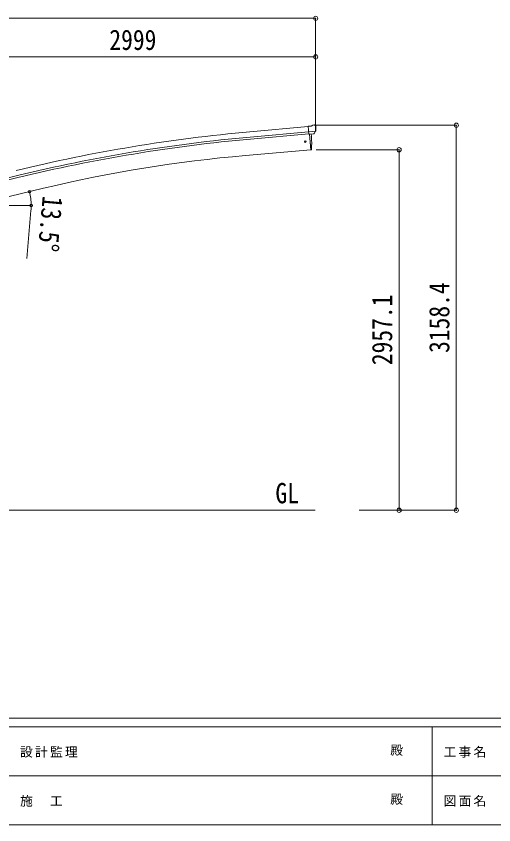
# Model space of a CAD drawing. Units: millimetres at full size. Extents: x -9783 to 9892, y -6828 to 6752.
# Drawn here: x -3882 to 35, y -6828 to -194 of the extents above; entities that cross this region are included whole.
import ezdxf
from ezdxf.enums import TextEntityAlignment as Align

# ---------------------------------------------------------------- set-up
doc = ezdxf.new("R2010")
doc.units = ezdxf.units.MM
doc.header["$LTSCALE"] = 35
doc.header["$PDMODE"] = 32
doc.header["$PDSIZE"] = 35
for name, color, linetype, lineweight in [('0-0_0', 7, 'Continuous', 9), ('0-1_本体', 4, 'Continuous', 9), ('0-2_部品', 7, 'Continuous', 9), ('0-A_寸法', 6, 'Continuous', 9), ('F-0_240', 7, 'Continuous', 9)]:
    doc.layers.add(name, color=color, linetype=linetype, lineweight=lineweight)
doc.styles.add('ＭＳ ゴシック', font='')
doc.styles.get('ＭＳ ゴシック').set_extended_font_data('MS Gothic')

msp = doc.modelspace()

# ---------------------------------------------------------------- linework, layer by layer
at = {"layer": '0-0_0', "color": 6}
for p, q in [((-272.08, -4247.15), (-272.08, -1088.75)), ((-741.09, -1290.05), (-741.09, -4247.15))]:
    msp.add_line(p, q, dxfattribs=at)
at = {"layer": '0-0_0'}
msp.add_line((-4246.69, -4247.15), (-1429.76, -4247.15), dxfattribs=at)
at = {"layer": '0-1_本体'}
for p, q in [((-1965.7, -1142.53), (-1488.37, -1099.49)), ((-1965.7, -1142.53), (-1488.37, -1099.49)), ((-1961.83, -1185.52), (-1484.65, -1142.49)), ((-1961.83, -1185.52), (-1484.65, -1142.49)), ((-1960.31, -1202.29), (-1483.14, -1159.26)), ((-1960.31, -1202.29), (-1483.14, -1159.26)), ((-1475.92, -1161.47), (-1464.67, -1290.07)), ((-1475.92, -1161.47), (-1464.67, -1290.07)), ((-1464.67, -1290.07), (-2002.61, -1337.13)), ((-1464.67, -1290.07), (-2002.61, -1337.13)), ((-4354.43, -1618.81), (-3872.1, -1501.69)), ((-4354.43, -1618.81), (-3872.1, -1501.69)), ((-4350.5, -1635.19), (-3868.13, -1518.06)), ((-4350.5, -1635.19), (-3868.13, -1518.06)), ((-3658.61, -1605.97), (-4246.69, -1747.16)), ((-3658.61, -1605.97), (-4246.69, -1747.16))]:
    msp.add_line(p, q, dxfattribs=at)
for centre, radius, start, end in [((-789.65, -14196.56), 13106.9, 95.14794, 103.64794), ((-789.65, -14196.56), 13106.9, 95.14794, 103.64794), ((-789.65, -14196.56), 13063.74, 95.14794, 103.64794), ((-789.65, -14196.56), 13063.74, 95.14794, 103.64794), ((-789.65, -14196.56), 13046.9, 95.14794, 103.64794), ((-789.65, -14196.56), 13046.9, 95.14794, 103.64794), ((-1024.01, -12599.78), 11305.08, 94.96591, 103.47643), ((-1024.01, -12599.78), 11305.08, 94.96591, 103.47643)]:
    msp.add_arc(centre, radius, start, end, dxfattribs=at)
at = {"layer": '0-2_部品'}
for p, q in [((-1462.03, -1095.04), (-1488.6, -1097.37)), ((-1482.94, -1162.03), (-1488.6, -1097.37)), ((-1462.03, -1095.04), (-1450.31, -1088.28)), ((-1435.41, -1086.69), (-1449.07, -1087.89)), ((-1426.27, -1092.44), (-1431.76, -1087.84)), ((-1425.21, -1094.48), (-1425.09, -1095.83)), ((-1425.73, -1137.33), (-1484.65, -1142.49)), ((-1472.98, -1161.16), (-1482.94, -1162.03)), ((-1464.92, -1287.75), (-1475.97, -1161.42)), ((-1439.37, -1158.22), (-1447.08, -1158.89)), ((-1436.99, -1156.82), (-1426.05, -1137.88)), ((-1464.67, -1290.52), (-1464.92, -1287.75)), ((-1462.06, -1290.13), (-1464.67, -1290.52))]:
    msp.add_line(p, q, dxfattribs=at)
for points in [[(-1472.98, -1161.16), (-1472.71, -1161.23), (-1447.33, -1159.01), (-1447.08, -1158.89)], [(-1459.52, -1287.29), (-1458.68, -1261.67), (-1458.48, -1235.17), (-1458.96, -1208.68), (-1460.1, -1182.21), (-1461.6, -1160.25)], [(-1425.66, -1136.7), (-1425.95, -1137.69), (-1426.05, -1137.88)]]:
    msp.add_lwpolyline(points, dxfattribs=at)
msp.add_circle((-1510.74, -1222.88), 6.5, dxfattribs=at)
for centre, radius, start, end in [((-1448.81, -1090.88), 3, 95, 120), ((-1434.97, -1091.67), 5, 50.00648, 94.99352), ((-1626.72, -1113.47), 202.4, 353.4085, 5), ((-1462.5, -1287.16), 3, 278.50322, 357.46219)]:
    msp.add_arc(centre, radius, start, end, dxfattribs=at)
for centre, major_axis, ratio, start_param, end_param in [((-1420.88, -1090.44), (-15.35, 3.44), 0.101033, 5.9751426, 5.9753737), ((-1428.21, -1094.74), (2.71, -1.31), 0.997474, 0.5366567, 1.3225652), ((-1439.64, -1155.22), (1.62, -2.54), 0.997631, 5.8041905, 5.8929484), ((-1439.71, -1155.11), (-3.5, 2.17), 0.650902, 2.1145521, 2.1873627), ((-1439.59, -1155.31), (1.62, -2.54), 0.997631, 5.965759, 6.7621801)]:
    msp.add_ellipse(centre, major_axis=major_axis, ratio=ratio, start_param=start_param, end_param=end_param, dxfattribs=at)
at = {"layer": '0-A_寸法'}
for p, q in [((-7440.1, -211.53), (-1426.1, -211.53)), ((-1426.1, -211.53), (-1426.1, -1140.38)), ((-4425.1, -528.15), (-1426.1, -528.15)), ((-1426.1, -528.15), (-1426.1, -749.16)), ((-272.08, -1088.75), (-1425.08, -1088.75)), ((-741.09, -1290.05), (-1422.4, -1290.05)), ((-4145.16, -1747.15), (-3758.31, -1747.15)), ((-3761.16, -1789.61), (-3795.52, -2182.11)), ((-741.09, -4247.15), (-1069.92, -4247.15)), ((-272.08, -4247.15), (-741.09, -4247.15))]:
    msp.add_line(p, q, dxfattribs=at)
for centre in [(-3772.76, -1633.5), (-3759.31, -1747.15)]:
    msp.add_circle(centre, 10.62, dxfattribs=at)
for start, end in [(0, 13.5), (354.99678, 0)]:
    msp.add_arc((-4246.16, -1747.15), 486.86, start, end, dxfattribs=at)
for p in [(-1426.1, -211.53), (-1426.1, -528.15), (-272.08, -1088.75), (-741.09, -1290.05), (-741.09, -4247.15), (-272.08, -4247.15)]:
    msp.add_point(p, dxfattribs=at)
at = {"layer": 'F-0_240', "color": 5}
for p, q in [((-9783.03, -5953.1), (9396.97, -5953.1)), ((-9783.03, -6023.1), (6285.75, -6023.1)), ((-469.25, -6023.1), (-469.25, -6828.1)), ((-3969.25, -6425.6), (3205.75, -6425.6)), ((-9783.03, -6828.1), (9396.97, -6828.1))]:
    msp.add_line(p, q, dxfattribs=at)

# ---------------------------------------------------------------- texts
at = {"layer": '0-0_0', "style": 'ＭＳ ゴシック', "width": 0.85}
msp.add_text('GL', height=166.8, dxfattribs=at).set_placement((-1755.7, -4240.22), align=Align.BOTTOM_LEFT)
at = {"layer": '0-A_寸法', "color": 7, "style": 'ＭＳ ゴシック', "width": 0.85}
msp.add_text('2999', height=166.8, dxfattribs=at).set_placement((-3118.1, -521.15), align=Align.BOTTOM_LEFT)
for s, rotation, p in [('13.5°', 264.997, (-3714.01, -1659.48)), ('3158.4', 90, (-279.08, -2956.7)), ('2957.1', 90, (-748.09, -3057.35))]:
    msp.add_text(s, height=166.8, rotation=rotation, dxfattribs=at).set_placement(p, align=Align.BOTTOM_LEFT)
at = {"layer": 'F-0_240', "style": 'ＭＳ ゴシック'}
for p in [(-814.24, -6276.85), (-814.24, -6679.35)]:
    msp.add_text('殿', height=76.98, dxfattribs=at).set_placement(p, align=Align.BOTTOM_LEFT)
at = {"layer": 'F-0_240', "char_height": 76.98, "attachment_point": 7, "style": 'ＭＳ ゴシック'}
for s, insert in [('\\T1.17;設計監理', (-3851.04, -6276.85)), ('\\T1.17;工事名', (-376.96, -6276.85)), ('\\T1.17;施\u3000工', (-3851.04, -6679.35)), ('\\T1.17;図面名', (-376.96, -6679.35))]:
    msp.add_mtext(s, dxfattribs=dict(at, insert=insert))

doc.saveas('drawing.dxf')
